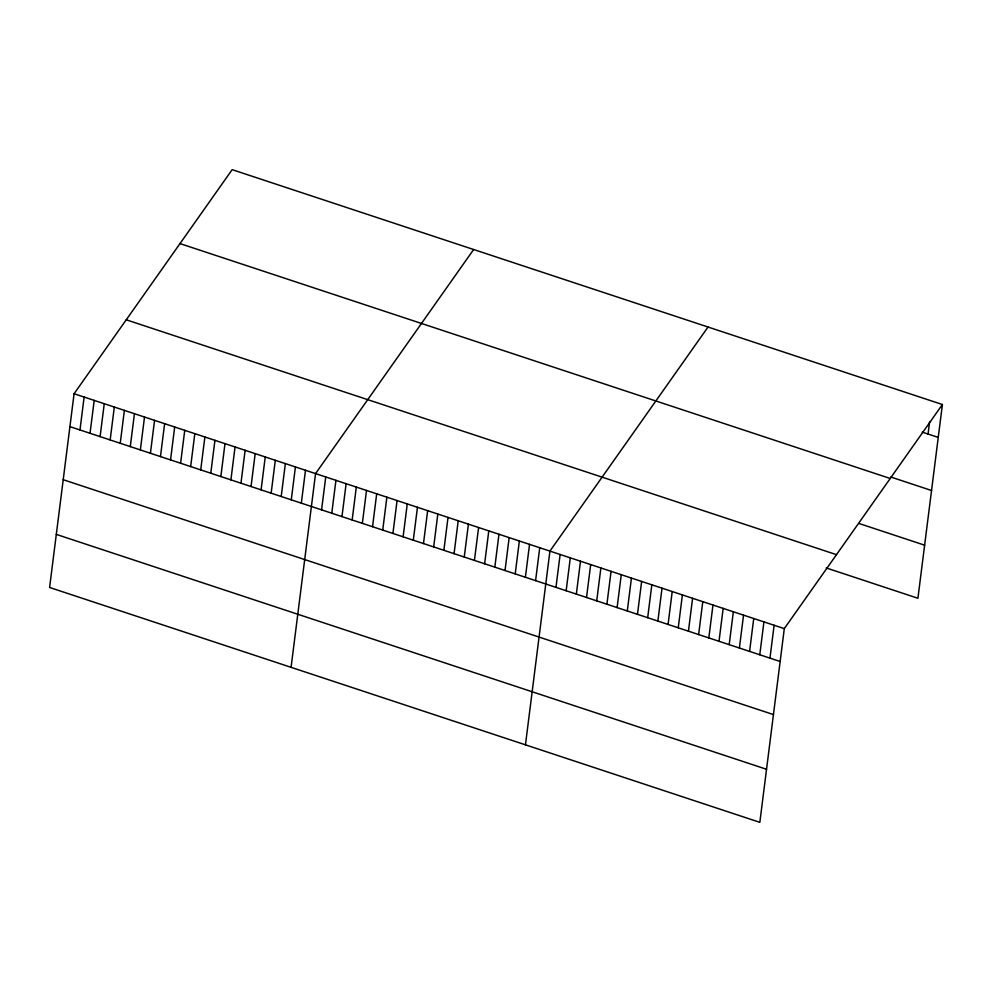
<?xml version="1.0" encoding="UTF-8"?>
<svg xmlns="http://www.w3.org/2000/svg" width="992" height="992" viewBox="0 0 992 992"><rect width="100%" height="100%" fill="white"/><g stroke="black" fill="none" stroke-linecap="round" stroke-linejoin="round"><path stroke-width="1.49" d="M74.078 393.737L49.6 587.475L759.835 822.343L784.3 628.618L942.4 404.525L232.165 169.657L74.078 393.737L784.3 628.618M79.98 429.958L84.134 397.073M90.036 433.281L94.203 400.396M100.105 436.616L104.259 403.719M110.162 439.94L114.316 407.055M120.23 443.263L124.384 410.378M130.287 446.598L134.441 413.701M140.356 449.922L144.51 417.037M150.412 453.245L154.566 420.36M160.468 456.58L164.622 423.683M170.537 459.904L174.691 427.019M180.594 463.227L184.748 430.342M190.662 466.562L194.816 433.665M200.719 469.886L204.873 437.001M210.775 473.209L214.942 440.324M220.844 476.544L224.998 443.647M230.9 479.868L235.054 446.983M240.969 483.191L245.123 450.306M251.026 486.526L255.18 453.642M261.094 489.85L265.248 456.965M271.151 493.173L275.305 460.288M281.207 496.508L285.361 463.624M291.276 499.832L295.43 466.947M301.332 503.155L305.486 470.27M291.078 667.331L315.555 473.606L473.643 249.513M321.582 509.863L325.748 476.966M331.774 513.224L335.928 480.339M341.967 516.596L346.121 483.712M352.16 519.969L356.314 487.084M362.353 523.342L366.507 490.445M372.533 526.702L376.7 493.818M382.726 530.075L386.88 497.19M392.919 533.448L397.073 500.563M403.112 536.821L407.266 503.924M413.304 540.181L417.458 507.296M423.485 543.554L427.651 510.669M433.678 546.927L437.832 514.042M443.87 550.3L448.024 517.415M454.063 553.672L458.217 520.775M464.256 557.033L468.41 524.148M474.436 560.406L478.59 527.521M484.629 563.778L488.783 530.894M494.822 567.151L498.976 534.254M505.015 570.512L509.169 537.627M515.208 573.884L519.362 541M525.388 577.257L529.542 544.372M535.581 580.63L539.735 547.733M525.45 744.831L549.928 551.106L708.028 327.025M555.966 587.363L560.12 554.478M566.159 590.736L570.313 557.851M576.34 594.109L580.494 561.224M586.532 597.482L590.686 564.584M596.725 600.842L600.879 567.957M606.918 604.215L611.072 571.33M617.111 607.588L621.265 574.703M627.291 610.96L631.445 578.063M637.484 614.321L641.638 581.436M647.677 617.694L651.831 584.809M657.87 621.066L662.024 588.182M668.062 624.439L672.216 591.542M678.243 627.8L682.397 594.915M688.436 631.172L692.59 598.288M698.628 634.545L702.782 601.66M708.821 637.918L712.975 605.033M719.014 641.291L723.168 608.394M729.194 644.651L733.348 611.766M739.387 648.024L743.541 615.139M749.58 651.397L753.734 618.512M759.773 654.77L763.927 621.872M769.966 658.13L774.12 625.245M928.053 434.05L929.566 422.084M942.4 404.525L917.922 598.263L826.212 567.932M922.238 432.128L938.246 437.422M890.779 477.016L931.538 490.494M179.998 243.598L890.233 478.479M859.122 523.516L924.631 545.178M126.244 319.796L836.479 554.664M69.924 426.634L780.146 661.503M63.215 479.706L773.45 714.587M56.308 534.39L766.531 769.271"/></g></svg>
